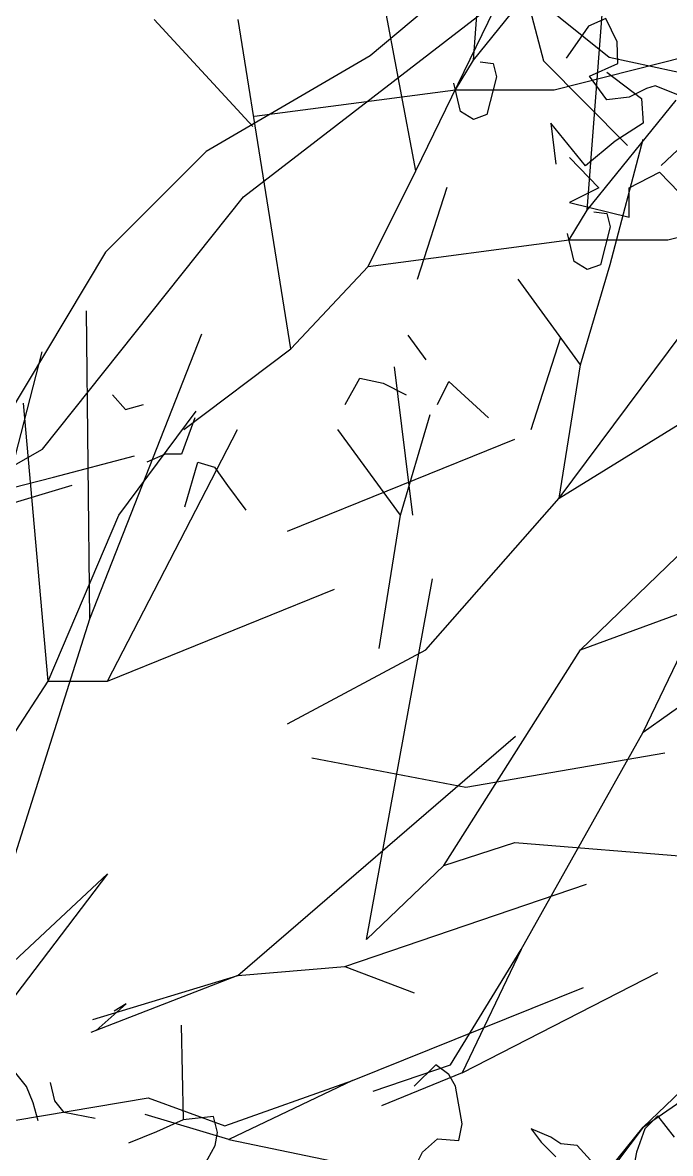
# Model space of a CAD drawing. Extents: x -408 to 1508121, y -29672 to 868845.
# Drawn here: x 1337117 to 1339382, y 169266 to 173221 of the extents above; entities that cross this region are included whole.
import ezdxf

# ---------------------------------------------------------------- set-up
doc = ezdxf.new("R2010")
doc.units = 0
doc.header["$MEASUREMENT"] = 0
doc.layers.get('0').update_dxf_attribs({"lineweight": 25})
doc.layers.add('Vegetation', color=8, linetype='Continuous')

# ---------------------------------------------------------------- blocks, each defined once
blk = doc.blocks.new('tree_elev_19')
for p, q in [((951.6, 3591), (972.3, 3865.1)), ((871, 3436.3), (1064.5, 3834.9)), ((1045.7, 3797.6), (807, 3597)), ((629.5, 3400.1), (1102.8, 3764.9)), ((951.6, 3591), (1076, 3745.3)), ((1023, 3690.6), (1049.6, 3590.2)), ((1023, 3690.6), (1141.5, 3595.1)), ((871, 3436.3), (824.9, 3680.5)), ((1110.6, 3381), (1131.3, 3655.1)), ((642.9, 3498.5), (504.6, 3648.2)), ((695.9, 3187.4), (622.1, 3648.2)), ((1136.7, 3649.5), (1112.5, 3638.6)), ((1152.4, 3616.9), (1136.7, 3649.5)), ((1112.5, 3638.6), (1096.7, 3615.7)), ((1096.7, 3615.7), (1081, 3593.9)), ((1153.6, 3586.6), (1152.4, 3616.9)), ((807, 3597), (577.3, 3463.1)), ((1064.5, 3549.5), (1246.5, 3595.6)), ((1141.5, 3595.1), (1304.8, 3560)), ((926.2, 3549.5), (951.6, 3591)), ((960.8, 3588.7), (979.2, 3586.4)), ((979.2, 3586.4), (983.8, 3567.9)), ((1049.6, 3590.2), (1166.9, 3471.7)), ((1113.7, 3568.5), (1153.6, 3586.6)), ((983.8, 3567.9), (970, 3514.9)), ((1137.9, 3535.8), (1113.7, 3568.5)), ((1138.2, 3574.5), (1186.6, 3537.6)), ((645.2, 3512.6), (926.2, 3549.5)), ((933.2, 3519.5), (923.9, 3558.7)), ((926.2, 3549.5), (1064.5, 3549.5)), ((1193.5, 3551.5), (1169.3, 3539.4)), ((1205.6, 3555.2), (1193.5, 3551.5)), ((1241.9, 3540.7), (1205.6, 3555.2)), ((1110.6, 3381), (1235, 3535.3)), ((1169.3, 3539.4), (1137.9, 3535.8)), ((1186.6, 3537.6), (1188.9, 3503.1)), ((951.6, 3508), (933.2, 3519.5)), ((970, 3514.9), (951.6, 3508)), ((1108.3, 3443.2), (1059.9, 3503.1)), ((1059.9, 3503.1), (1066.8, 3445.5)), ((1188.9, 3503.1), (1149.8, 3477.7)), ((1214.2, 3443.5), (1260.3, 3487.3)), ((1149.8, 3477.7), (1108.3, 3443.2)), ((1142.8, 3305.3), (1188.9, 3480.4)), ((577.3, 3463.1), (436.7, 3322.4)), ((1085.9, 3454.8), (1127, 3412.4)), ((804.2, 3302.6), (871, 3436.3)), ((1169.3, 3412.4), (1211.7, 3434.2)), ((1211.7, 3434.2), (1252.8, 3391.9)), ((873.3, 3284.5), (914.7, 3413.6)), ((1127, 3412.4), (1085.9, 3391.9)), ((1169.3, 3371.3), (1169.3, 3412.4)), ((348.6, 3046.7), (629.5, 3400.1)), ((1085.9, 3391.9), (1169.3, 3371.3)), ((1085.2, 3339.5), (1110.6, 3381)), ((1119.8, 3378.7), (1138.2, 3376.4)), ((1138.2, 3376.4), (1142.8, 3357.9)), ((1223.5, 3339.5), (1405.5, 3385.6)), ((1142.8, 3357.9), (1129, 3304.9)), ((804.2, 3302.6), (1085.2, 3339.5)), ((1092.2, 3309.5), (1082.9, 3348.7)), ((1085.2, 3339.5), (1223.5, 3339.5)), ((436.7, 3322.4), (298.8, 3091.8)), ((1110.6, 3298), (1092.2, 3309.5)), ((695.9, 3187.4), (804.2, 3302.6)), ((1101.4, 3164.7), (1142.8, 3305.3)), ((1129, 3304.9), (1110.6, 3298)), ((1101.4, 3164.7), (1013.8, 3284.5)), ((1071.4, 2978.1), (1299.5, 3284.5)), ((414.8, 2809.6), (410.2, 3240.4)), ((414.8, 2809.6), (571.5, 3208.2)), ((859.4, 3206.2), (884.8, 3171.6)), ((1032.3, 3074.5), (1073.7, 3203.6)), ((1071.4, 2978.1), (1433.1, 3201.6)), ((255.8, 2825.7), (348, 3182.8)), ((546.1, 3074.5), (695.9, 3187.4)), ((1071.4, 2978.1), (1101.4, 3164.7)), ((866.4, 2954.7), (841, 3162.1)), ((771.9, 3109.1), (792.6, 3146)), ((792.6, 3146), (824.9, 3139)), ((824.9, 3139), (857.2, 3122.9)), ((900.9, 3109.1), (917.1, 3141.3)), ((917.1, 3141.3), (972.4, 3090.7)), ((446.2, 3122.9), (464.6, 3102.2)), ((1101.4, 2766.1), (1465.4, 3118.6)), ((356.3, 2722), (321.7, 3111.4)), ((464.6, 3102.2), (489.9, 3109.1)), ((455.4, 2954.7), (563.7, 3099.9)), ((561.4, 3090.7), (542.9, 3040)), ((849.4, 2954.7), (890.8, 3095.3)), ((439.2, 2722), (621.3, 3074.5)), ((849.4, 2954.7), (761.8, 3074.5)), ((691.2, 2932), (1009.2, 3061)), ((217.1, 2972.7), (348.6, 3046.7)), ((519.9, 3040), (494.5, 3028.5)), ((542.9, 3040), (519.9, 3040)), ((364.1, 3007.7), (477, 3037.7)), ((547.5, 2966.2), (566, 3028.5)), ((566, 3028.5), (589, 3021.5)), ((156.7, 2954.7), (364.1, 3007.7)), ((589, 3021.5), (607.4, 2996.2)), ((389.4, 2996.2), (99.1, 2908.6)), ((607.4, 2996.2), (632.8, 2961.6)), ((884.8, 2766.1), (1071.4, 2978.1)), ((356.3, 2722), (455.4, 2954.7)), ((819.4, 2768.1), (849.4, 2954.7)), ((801.8, 2360.6), (894, 2865.2)), ((1101.4, 2766.1), (1407.8, 2879)), ((439.2, 2722), (757.2, 2851)), ((301.9, 2452.5), (414.8, 2809.6)), ((691.2, 2662.5), (884.8, 2766.1)), ((910.1, 2464.3), (1101.4, 2766.1)), ((1188.9, 2650.9), (1241.9, 2761.5)), ((1188.9, 2650.9), (1314.2, 2739.9)), ((305.6, 2643.7), (356.3, 2722)), ((356.3, 2722), (439.2, 2722)), ((622, 2310.2), (1010.3, 2645.4)), ((1018.4, 2346.8), (1188.9, 2650.9)), ((725.2, 2614.7), (941, 2574)), ((941, 2574), (1219.3, 2622)), ((910.1, 2464.3), (1009.2, 2496.6)), ((1009.2, 2496.6), (1320.2, 2471.2)), ((294.1, 2316.5), (439.2, 2452.5)), ((439.2, 2452.5), (301, 2270.4)), ((801.8, 2360.6), (910.1, 2464.3)), ((771.4, 2323), (1109.6, 2438.1)), ((1499.6, 2397.1), (1188.9, 2098)), ((919.3, 2185.5), (1018.4, 2346.8)), ((1018.4, 2346.8), (935.5, 2174)), ((622, 2310.2), (415.9, 2230.7)), ((418.8, 2249), (622, 2310.2)), ((622, 2310.2), (771.4, 2323)), ((771.4, 2323), (868.7, 2286)), ((935.5, 2174), (1209.6, 2314.5)), ((1188.9, 2098), (1499.6, 2314)), ((782, 2163.6), (1105.5, 2293.5)), ((423.8, 2233.2), (465.7, 2270.5)), ((465.7, 2270.5), (448.7, 2260.4)), ((542.6, 2241.1), (545.4, 2108.6)), ((811, 2148.7), (919.3, 2185.5)), ((898.6, 2185.5), (868.6, 2155.6)), ((917, 2171.7), (898.6, 2185.5)), ((326.3, 2155.2), (305.6, 2180.6)), ((935.5, 2174), (822.6, 2127.9)), ((926.2, 2155.6), (917, 2171.7)), ((335.6, 2132.2), (326.3, 2155.2)), ((365.6, 2135.1), (359.5, 2160.7)), ((603.6, 2100.2), (782, 2163.6)), ((782, 2163.6), (609, 2081.1)), ((935.5, 2102.6), (926.2, 2155.6)), ((311.1, 2108), (496.2, 2139.4)), ((496.2, 2139.4), (603.6, 2100.2)), ((342.5, 2106.9), (335.6, 2132.2)), ((378.8, 2118.5), (365.6, 2135.1)), ((422.3, 2110.1), (378.8, 2118.5)), ((609, 2081.1), (492.1, 2116)), ((545.4, 2108.6), (507.9, 2091.5)), ((587.5, 2113.2), (545.4, 2108.6)), ((593.2, 2090.8), (587.5, 2113.2)), ((1209.6, 2114.1), (1191.2, 2095.7)), ((1232.7, 2084.1), (1209.6, 2114.1)), ((507.9, 2091.5), (468.6, 2075.8)), ((590.2, 2072.5), (593.2, 2090.8)), ((930.9, 2079.5), (935.5, 2102.6)), ((981.5, 1842.2), (1188.9, 2098)), ((1188.9, 2098), (1023, 1879.1)), ((1059.9, 2084.1), (1032.2, 2095.7)), ((1032.2, 2095.7), (1046.1, 2077.2)), ((1191.2, 2095.7), (1179.7, 2063.4)), ((609, 2081.1), (910.7, 2018.5)), ((880.2, 2063.4), (900.9, 2081.8)), ((900.9, 2081.8), (930.9, 2079.5)), ((1046.1, 2077.2), (1066.8, 2056.5)), ((1073.7, 2074.9), (1059.9, 2084.1)), ((1096.7, 2072.6), (1073.7, 2074.9)), ((564.2, 2025.4), (590.2, 2072.5)), ((859.4, 2021.9), (880.2, 2063.4)), ((1115.2, 2051.9), (1096.7, 2072.6)), ((1179.7, 2063.4), (1172.8, 2028.9))]:
    blk.add_line(p, q)

msp = doc.modelspace()

# ---------------------------------------------------------------- block references
at = {"layer": 'Vegetation', "xscale": 2.5, "yscale": 2.5, "zscale": 2.5}
msp.add_blockref('tree_elev_19', (1336315.1, 164112), dxfattribs=at)

doc.saveas('drawing.dxf')
